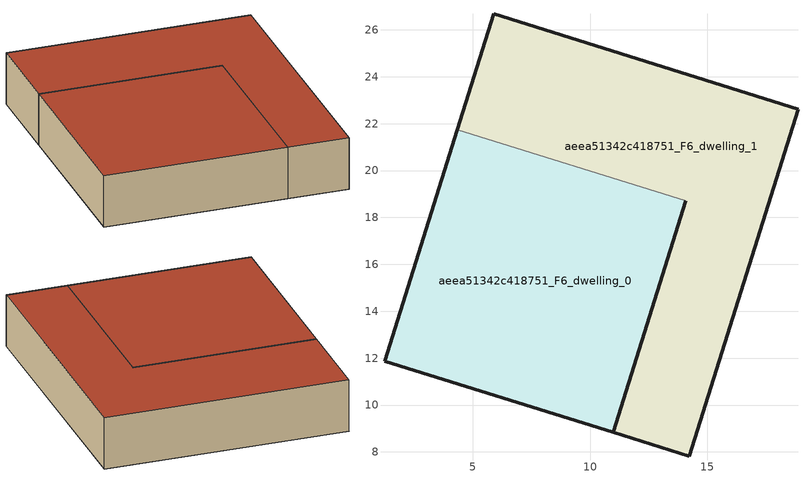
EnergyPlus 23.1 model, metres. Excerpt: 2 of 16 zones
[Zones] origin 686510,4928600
aeea51342c418751_F6_dwelling_0
 floor to aeea51342c418751_F5_dwelling_0 (EU_floor_Construction): 10.98,8.83 14.07,18.7 4.34,21.75 1.23,11.88 z18
 wall outside (EU_wall_Construction): 14.07,18.7 10.98,8.83 1.23,11.88 4.34,21.75 z18:21
 wall to aeea51342c418751_F6_dwelling_1 (EU_wall_Construction): 4.34,21.75 14.07,18.7 z18:21
 roof outside (EU_roof_Construction): 14.07,18.7 10.98,8.83 1.23,11.88 4.34,21.75 z21
aeea51342c418751_F6_dwelling_1
 floor to aeea51342c418751_F5_dwelling_1 (EU_floor_Construction): 14.23,7.82 18.87,22.62 5.89,26.69 4.34,21.75 14.07,18.7 10.98,8.83 z18
 wall outside (EU_wall_Construction): 4.34,21.75 5.89,26.69 18.87,22.62 14.23,7.82 10.98,8.83 14.07,18.7 z18:21
 roof outside (EU_roof_Construction): 18.87,22.62 14.23,7.82 10.98,8.83 14.07,18.7 4.34,21.75 5.89,26.69 z21
[Building]
EU S2 Campaign: North Axis=0; Terrain=City; Solar Distribution=FullExterior
[Site:Location]
Bologna: Latitude=44.5; Longitude=11.25; Time Zone=1; Elevation=37
[SizingPeriod:WeatherFileDays]
AnnualSizingPeriod: Begin Month=1; Begin Day of Month=1; End Month=12; End Day of Month=31; Day of Week for Start Day=Monday; Use Weather File Daylight Saving Period=No; Use Weather File Rain and Snow Indicators=No
[MATERIAL]
EU_InternalMass_Material: Roughness=MediumRough; Thickness=0.1; Conductivity=1; Density=1800; Specific Heat=900; Thermal Absorptance=0.9; Solar Absorptance=0.7; Visible Absorptance=0.7
[MATERIAL:NOMASS] Roughness=MediumRough; Thermal Absorptance=0.9; Solar Absorptance=0.7; Visible Absorptance=0.7
Name | Thermal Resistance
EU_wall_NoMass | 0.905828
EU_roof_NoMass | 0.37593
EU_floor_NoMass | 0.67114
[CONSTRUCTION]
EU_wall_Construction: EU_wall_NoMass
EU_roof_Construction: EU_roof_NoMass
EU_floor_Construction: EU_floor_NoMass
EU_InternalMass_Construction: EU_InternalMass_Material
[ZONE] Type=1; Multiplier=1; Ceiling Height=autocalculate; Floor Area=autocalculate; Part of Total Floor Area=Yes
Name | Volume
aeea51342c418751_F6_dwelling_0 | 316.753
aeea51342c418751_F6_dwelling_1 | 316.777
[INTERNALMASS] Construction=EU_InternalMass_Construction
Name | Zone or ZoneList | Surface Area
aeea51342c418751_F6_dwelling_0_EU_InternalMass | aeea51342c418751_F6_dwelling_0 | 158.393
aeea51342c418751_F6_dwelling_1_EU_InternalMass | aeea51342c418751_F6_dwelling_1 | 158.391
[OTHEREQUIPMENT] Fuel Type=Electricity; Design Level Calculation Method=Watts/Area; Power per Zone Floor Area=1; Fraction Latent=0; Fraction Radiant=0; Fraction Lost=0; Carbon Dioxide Generation Rate=0; EndUse Subcategory=EU_Step8_InternalGains
Name | Zone or ZoneList or Space or SpaceList | Schedule
EU_Step8_InternalGain_aeea51342c418751_F6_dwelling_0_f000 | aeea51342c418751_F6_dwelling_0 | EU_Step8_GainSchedule_aeea51342c418751_F6_dwelling_0_f000
EU_Step8_InternalGain_aeea51342c418751_F6_dwelling_1_f000 | aeea51342c418751_F6_dwelling_1 | EU_Step8_GainSchedule_aeea51342c418751_F6_dwelling_1_f000
[ZONEVENTILATION:DESIGNFLOWRATE] Schedule=EU_AlwaysOn; Design Flow Rate Calculation Method=AirChanges/Hour; Air Changes per Hour=0.73129; Ventilation Type=Natural; Fan Pressure Rise=0; Fan Total Efficiency=1; Constant Term Coefficient=1; Temperature Term Coefficient=0; Velocity Term Coefficient=0; Velocity Squared Term Coefficient=0; Minimum Indoor Temperature=-100; Maximum Indoor Temperature=100; Delta Temperature=-100; Minimum Outdoor Temperature=-100; Maximum Outdoor Temperature=100; Maximum Wind Speed=40
Name | Zone or ZoneList or Space or SpaceList
EU_ConstantAir_aeea51342c418751_F6_dwelling_0 | aeea51342c418751_F6_dwelling_0
EU_ConstantAir_aeea51342c418751_F6_dwelling_1 | aeea51342c418751_F6_dwelling_1
[HVACTEMPLATE:ZONE:IDEALLOADSAIRSYSTEM] System Availability Schedule=EU_AlwaysOn; Maximum Heating Supply Air Temperature=50; Minimum Cooling Supply Air Temperature=13; Maximum Heating Supply Air Humidity Ratio=0.0156; Minimum Cooling Supply Air Humidity Ratio=0.0077; Heating Limit=NoLimit; Cooling Limit=NoLimit; Heating Availability Schedule=EU_AlwaysOn; Cooling Availability Schedule=EU_CoolingOff; Dehumidification Control Type=ConstantSensibleHeatRatio; Cooling Sensible Heat Ratio=0.7; Dehumidification Setpoint=60; Humidification Control Type=None; Humidification Setpoint=30; Outdoor Air Method=None; Outdoor Air Flow Rate per Person=0.00944; Outdoor Air Flow Rate per Zone Floor Area=0; Outdoor Air Flow Rate per Zone=0; Demand Controlled Ventilation Type=None; Outdoor Air Economizer Type=NoEconomizer; Heat Recovery Type=None; Sensible Heat Recovery Effectiveness=0.7; Latent Heat Recovery Effectiveness=0.65
Name | Template Thermostat
aeea51342c418751_F6_dwelling_0 | EU_HeatOnly_aeea51342c418751_F6_dwelling_0
aeea51342c418751_F6_dwelling_1 | EU_HeatOnly_aeea51342c418751_F6_dwelling_1
[SIZING:ZONE] Zone Cooling Design Supply Air Temperature Input Method=SupplyAirTemperature; Zone Cooling Design Supply Air Temperature=13; Zone Heating Design Supply Air Temperature Input Method=SupplyAirTemperature; Zone Heating Design Supply Air Temperature=50; Zone Cooling Design Supply Air Humidity Ratio=0.008; Zone Heating Design Supply Air Humidity Ratio=0.008; Cooling Design Air Flow Method=DesignDay; Cooling Design Air Flow Rate=0; Cooling Minimum Air Flow per Zone Floor Area=0.000762; Cooling Minimum Air Flow=0; Cooling Minimum Air Flow Fraction=0.2; Heating Design Air Flow Method=DesignDay; Heating Design Air Flow Rate=0; Heating Maximum Air Flow per Zone Floor Area=0.002032; Heating Maximum Air Flow=0.141576; Heating Maximum Air Flow Fraction=0.3; Account for Dedicated Outdoor Air System=No; Dedicated Outdoor Air System Control Strategy=NeutralSupplyAir; Dedicated Outdoor Air Low Setpoint Temperature for Design=autosize; Dedicated Outdoor Air High Setpoint Temperature for Design=autosize; Zone Load Sizing Method=Sensible Load Only No Latent Load; Zone Latent Cooling Design Supply Air Humidity Ratio Input Method=HumidityRatioDifference; Zone Cooling Design Supply Air Humidity Ratio Difference=0.005; Zone Latent Heating Design Supply Air Humidity Ratio Input Method=HumidityRatioDifference; Zone Humidification Design Supply Air Humidity Ratio Difference=0.005
aeea51342c418751_F6_dwelling_0; aeea51342c418751_F6_dwelling_1
[SCHEDULE:CONSTANT]
Name | Hourly Value
EU_AlwaysOn | 1
EU_CoolingOff | 0
[SCHEDULE:FILE] Column Number=1; Rows to Skip at Top=0; Number of Hours of Data=8760; Column Separator=Comma; Interpolate to Timestep=No; Minutes per Item=60; Adjust Schedule for Daylight Savings=Yes
Name | File
EU_Step8_GainSchedule_aeea51342c418751_F6_dwelling_0_f000 | ../../schedules/aeea51342c418751/aeea51342c418751_F6_dwelling_0_f000_gain.csv
EU_Step8_GainSchedule_aeea51342c418751_F6_dwelling_1_f000 | ../../schedules/aeea51342c418751/aeea51342c418751_F6_dwelling_1_f000_gain.csv
